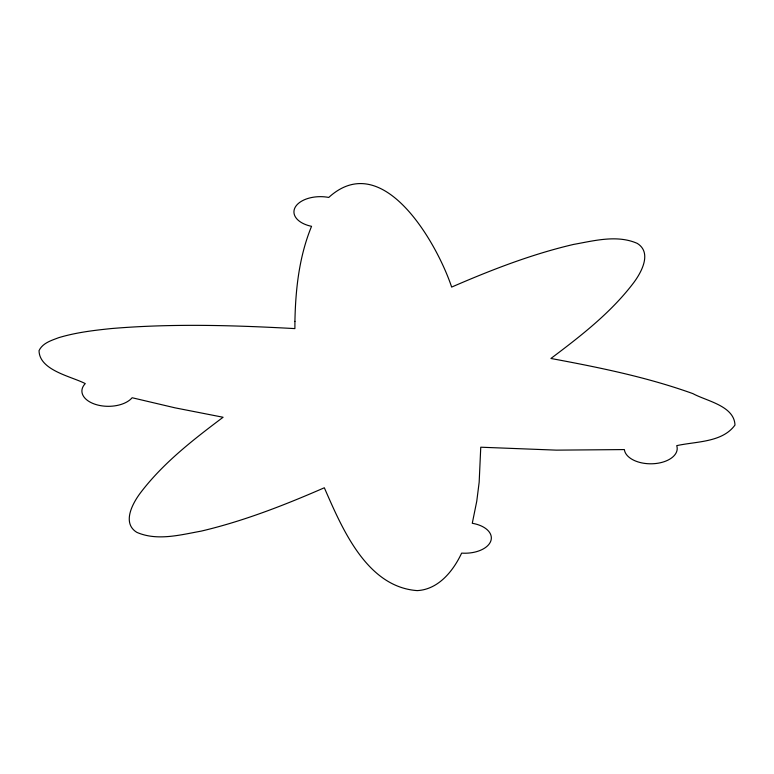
<?xml version="1.0" encoding="UTF-8"?>
<svg xmlns="http://www.w3.org/2000/svg" width="774" height="774" viewBox="0 0 774 774"><rect width="100%" height="100%" fill="white"/><g stroke="black" fill="none" stroke-linecap="round" stroke-linejoin="round"><path stroke-width="1.16" d="M294.923 321.374L294.894 328.602C233.816 325.254 172.447 323.397 111.417 328.553C93.664 330.363 75.813 332.51 58.679 337.687C51.442 340.454 42.56 343.027 39.039 350.651C39.377 370.465 71.372 376.367 85.266 383.604A26.451 15.267 0 0 0 96.111 404.589A26.451 15.267 0 0 0 132.131 397.739L175.05 407.84L223.096 417.254C193.336 439.642 163.295 462.833 140.587 492.69C132.693 503.129 121.682 523.011 136.775 532.328C157.151 541.268 180.303 534.882 201.163 531.128C243.626 521.134 284.406 505.17 324.325 487.775C341.953 527.916 366.45 586.944 417.205 590.61C438.432 589.536 453.303 570.931 461.643 553.11A26.451 15.267 0 0 0 490.687 541.326A26.451 15.267 0 0 0 473.253 523.466L472.275 523.292L476.755 501.242L479.164 482.231L480.76 447.208L556.39 450.139L624.366 449.578A26.451 15.267 0 0 0 654.165 463.674A26.451 15.267 0 0 0 676.728 445.65C696 441.344 722.287 442.66 734.981 425.061C734.255 405.779 706.585 401.106 692.933 393.637C646.948 377.102 598.863 367.389 550.924 358.468C580.684 336.071 610.725 312.889 633.432 283.032C641.327 272.583 652.337 252.711 637.244 243.384C617.11 234.512 594.2 240.753 573.553 244.429C531.535 254.23 491.161 269.952 451.648 287.086C437.204 243.568 383.072 147.94 328.747 197.438A26.451 15.267 0 0 0 295.378 206.958A26.451 15.267 0 0 0 311.554 226.318C299.19 256.339 295.542 289.157 294.923 321.374"/></g></svg>
